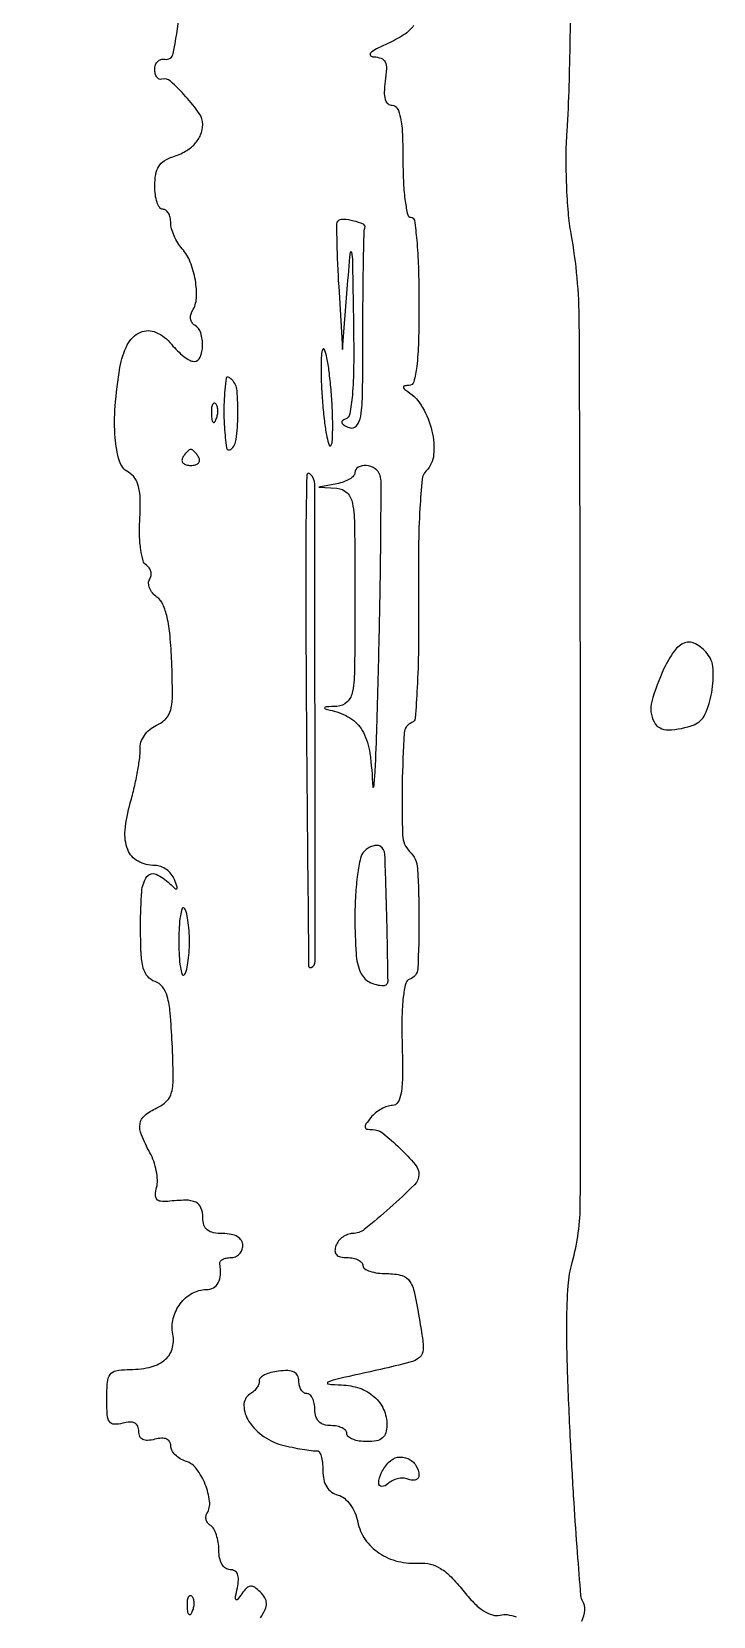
# Model space of a CAD drawing. Extents: x 0 to 5034, y 0 to 2560.
# Drawn here: x 458.6 to 543.8, y 1936.2 to 2134.2 of the extents above; entities that cross this region are included whole.
import ezdxf

# ---------------------------------------------------------------- set-up
doc = ezdxf.new("R2010")
doc.units = 0

msp = doc.modelspace()

# ---------------------------------------------------------------- linework, layer by layer
for points in [[(487.216486, 1935.975041, 0.033356), (487.783688, 1937.034453, 0.109207), (487.946263, 1937.807359, 0.133514), (487.754301, 1938.485928, 0.061139), (487.183319, 1939.216681, 0.043867), (486.486508, 1939.800887, 0.178636), (485.960437, 1939.938863, 0.17542), (485.464823, 1939.7029, 0.042021), (484.871613, 1938.991641, -0.014138), (484.323761, 1938.254945, -0.496915), (484.138342, 1938.258518, -0.207424), (484.073299, 1938.549205, -0.00671), (484.319634, 1939.75, 0.04046), (484.454343, 1940.74266, 0.11034), (484.338049, 1941.437696, 0.167688), (483.980562, 1941.847055, 0.130903), (483.40638, 1942, -0.157852), (482.847421, 1942.180976, -0.105856), (482.394038, 1942.683912, -0.08061), (482.098394, 1943.465022, -0.050282), (482, 1944.440983, 0.038227), (481.924934, 1945.421397, 0.041761), (481.701458, 1946.349436, 0.045839), (481.374386, 1947.099109, 0.129267), (480.983688, 1947.510081, -0.085777), (480.637053, 1947.817005, -0.093804), (480.426572, 1948.213631, -0.100331), (480.383704, 1948.63732, -0.114095), (480.514283, 1949.02311, 0.169927), (480.849378, 1950.54348, 0.065636), (480.306089, 1952.6642, 0.06524), (479.221971, 1954.592521, 0.15651), (477.900586, 1955.531553, -0.059789), (477.173859, 1955.862006, -0.062588), (476.558297, 1956.350908, -0.069737), (476.141042, 1956.916838, -0.124657), (476, 1957.473768, 0.135125), (475.85674, 1957.994191, 0.162964), (475.474235, 1958.323273, 0.113153), (474.846248, 1958.425924, 0.048152), (474, 1958.289749, -0.047845), (473.109023, 1958.145816, -0.132821), (472.492445, 1958.270515, -0.177688), (472.129788, 1958.655577, -0.101279), (472, 1959.289749, 0.101279), (471.870212, 1959.923921, 0.177688), (471.507555, 1960.308983, 0.132821), (470.890977, 1960.433682, 0.047845), (470, 1960.289749, -0.070855), (468.935629, 1960.167554, -0.247294), (468.352097, 1960.495515, -0.128259), (468.064168, 1961.36793, -0.015915), (468, 1963.383369, -0.019909), (468.082209, 1965.447131, -0.135164), (468.427357, 1966.397604, -0.192495), (469.147424, 1966.862638, -0.048311), (470.565741, 1967, 0.051307), (473.297314, 1967.281039, 0.114461), (475.18237, 1968.152373, 0.154188), (476.157151, 1969.565286, 0.122314), (476.258765, 1971.426688, -0.108718), (476.313458, 1973.400535, -0.099841), (477.18575, 1975.237599, -0.104085), (478.663613, 1976.53651, -0.129115), (480.428571, 1977, 0.124697), (481.32229, 1977.226409, 0.149879), (481.92778, 1977.842123, 0.110081), (482.198883, 1978.86039, 0.049422), (482.118421, 1980.25, -0.204797), (482.190576, 1980.535673, -0.105904), (482.475411, 1980.779687, -0.075993), (482.934422, 1980.944979, -0.048526), (483.5, 1981, 0.099038), (484.072457, 1981.114514, 0.097945), (484.559375, 1981.440625, 0.097945), (484.885486, 1981.927543, 0.099038), (485, 1982.5, 0.140575), (484.822179, 1983.11998, 0.118484), (484.333333, 1983.6, 0.088208), (483.543379, 1983.90137, 0.04716), (482.5, 1984, -0.044917), (481.317234, 1984.106468, -0.124434), (480.5625, 1984.45, -0.149477), (480.142566, 1985.064742, -0.07578), (480, 1986, 0.092424), (479.773009, 1987.217496, 0.194704), (479.126525, 1987.906947, 0.112865), (477.887016, 1988.168774, 0.02243), (475.610762, 1988.028708, -0.054336), (474.726983, 1988.030702, -0.199124), (474.246755, 1988.295505, -0.187099), (474.077185, 1988.836309, -0.047461), (474.227361, 1989.761428, 0.074105), (474.326275, 1990.675119, 0.03701), (474.193579, 1991.833167, 0.035719), (473.874253, 1993.036056, 0.043814), (473.402034, 1994.097875, -0.02892), (472.327602, 1996.332329, -0.13597), (472.158536, 1997.73323, -0.186449), (472.75243, 1998.773268, -0.064255), (474.25, 1999.701669, 0.08869), (475.480468, 2000.549878, 0.140455), (476.10281, 2001.659192, 0.062518), (476.306492, 2003.550085, 0.00724), (476.169582, 2007.82032, 0.009299), (475.924147, 2011.583542, 0.047093), (475.552488, 2013.651304, 0.096352), (474.956637, 2014.841755, 0.152999), (474.030693, 2015.490258, -0.143001), (473.113995, 2016.10591, -0.11144), (472.56431, 2017.179126, -0.053076), (472.290639, 2019.048934, -0.00982), (472.222222, 2022.532122, -0.017717), (472.371804, 2026.752277, -0.135284), (473.027369, 2028.606742, -0.360624), (474.157498, 2028.919332, -0.090079), (475.859246, 2027.75, 0.009992), (476.538647, 2027.10202, 0.377046), (476.734694, 2027.097977, 0.309425), (476.79283, 2027.307933, 0.008433), (476.452257, 2028.25, 0.080562), (476.065183, 2028.918977, 0.065763), (475.461625, 2029.485938, 0.066769), (474.742114, 2029.869224, 0.089268), (474.015456, 2030, -0.125173), (471.903715, 2030.537081, -0.176535), (470.630163, 2031.979724, -0.119033), (470.296082, 2034.406516, -0.043773), (470.945615, 2037.82742, 0.011922), (471.442992, 2039.76491, 0.011949), (471.847044, 2041.722476, 0.011845), (472.11792, 2043.445184, 0.045745), (472.162079, 2044.525688, -0.091274), (472.277491, 2045.398521, -0.072138), (472.698953, 2046.254487, -0.068563), (473.372004, 2046.993866, -0.068102), (474.22137, 2047.525688, 0.095748), (475.384994, 2048.346505, 0.133477), (475.993001, 2049.459039, 0.060597), (476.209385, 2051.353503, 0.007798), (476.115605, 2055.445329, 0.012571), (475.906376, 2058.727988, 0.033797), (475.542237, 2061.037815, 0.048874), (475.013685, 2062.624267, 0.130776), (474.271226, 2063.543625, -0.062526), (473.718304, 2064.065231, -0.076136), (473.354172, 2064.675924, -0.090064), (473.22831, 2065.278112, -0.146018), (473.363537, 2065.779198, 0.09927), (473.536038, 2066.243559, 0.097999), (473.517342, 2066.740779, 0.09789), (473.310592, 2067.193839, 0.098807), (472.94756, 2067.532409, -0.191149), (472.534912, 2068.087241, -0.029544), (472.253559, 2069.456422, -0.028963), (472.102698, 2071.212702, -0.020204), (472.12781, 2073.201755, 0.016165), (472.180091, 2075.727287, 0.056184), (471.978653, 2077.345032, 0.091975), (471.500249, 2078.417567, 0.1149), (470.696561, 2079.149937, -0.196749), (469.585694, 2080.54619, -0.050713), (469.053383, 2083.435662, -0.039823), (469.048498, 2087.383343, -0.021369), (469.637424, 2092.222736, -0.076208), (470.569878, 2095.075116, -0.171724), (472.192486, 2096.625346, -0.2146), (474.154994, 2096.624703, -0.117289), (476.098218, 2095.127033, 0.028362), (476.837653, 2094.312922, 0.032296), (477.634741, 2093.624816, 0.034145), (478.376799, 2093.139368, 0.128463), (478.910293, 2093, 0.303286), (479.677774, 2093.51269, 0.094442), (479.973802, 2094.939326, 0.081482), (479.737076, 2096.545497, 0.178946), (478.983688, 2097.510081, -0.115818), (478.65255, 2097.840415, -0.100835), (478.481959, 2098.300578, -0.093623), (478.498957, 2098.820559, -0.084608), (478.702834, 2099.319098, 0.127553), (479.197973, 2100.901374, 0.053787), (479.068032, 2103.141854, 0.052776), (478.440234, 2105.402721, 0.088182), (477.407533, 2107.078741, -0.04524), (476.868733, 2107.805874, -0.034662), (476.413463, 2108.684659, -0.035566), (476.101104, 2109.574474, -0.066723), (476, 2110.328741, 0.057913), (475.925714, 2110.967946, 0.077105), (475.70625, 2111.509068, 0.095919), (475.381457, 2111.871663, 0.163711), (475, 2112, -0.251476), (474.615926, 2112.206212, -0.064263), (474.29375, 2112.861455, -0.04984), (474.072805, 2113.809221, -0.03237), (474, 2114.932612, -0.042244), (474.120914, 2116.361191, -0.096652), (474.501667, 2117.367918, -0.111149), (475.191891, 2118.071693, -0.067912), (476.25, 2118.567394, 0.052287), (477.821469, 2119.244762, 0.078135), (478.993945, 2120.168727, 0.089441), (479.719242, 2121.302721, 0.094444), (479.984687, 2122.59699, 0.158868), (479.553735, 2123.984519, 0.029293), (477.858124, 2126.10371, 0.02634), (475.958449, 2128.000903, 0.256829), (474.891149, 2128.25, -0.175989), (474.552472, 2128.275416, -0.132807), (474.261775, 2128.514062, -0.096247), (474.065735, 2128.94442, -0.058953), (474, 2129.5, -0.08466), (474.094445, 2130.053794, -0.11187), (474.365768, 2130.485938, -0.124887), (474.770839, 2130.728114, -0.122736), (475.245168, 2130.75, 0.416944), (476.316564, 2131.470332, 0.017835), (477.082731, 2136.433512, 0.021134)], [(506.34047, 2134.976942, -0.09654), (505.148329, 2133.83126, -0.037658), (503.132099, 2132.735634, 0.013728), (501.688824, 2132.038563, 0.071013), (500.96892, 2131.525508, 0.419965), (500.964512, 2131.224298, 0.193008), (501.363499, 2131.051405, -0.083398), (502.270617, 2130.873192, -0.195947), (502.76787, 2130.41237, -0.121461), (502.937009, 2129.554548, -0.024672), (502.786692, 2128, 0.02709), (502.66262, 2126.648726, 0.081358), (502.77774, 2125.732303, 0.14566), (503.122179, 2125.202668, 0.178073), (503.673193, 2125, -0.282477), (504.298821, 2124.615901, -0.070682), (504.702614, 2123.431044, -0.037346), (504.935982, 2121.368448, -0.009502), (505, 2118, 0.01259), (505.069433, 2115.243014, 0.022889), (505.285714, 2113, 0.020168), (505.594567, 2111.323933, 0.350432), (506, 2111, -0.373418), (506.429243, 2110.627482, -0.011579), (506.72619, 2108.125, -0.016146), (506.934656, 2104.802535, -0.007593), (507, 2100.5, -0.005936), (506.93996, 2095.442864, -0.023648), (506.719874, 2092.349631, -0.03527), (506.358517, 2090.458769, -0.336727), (505.75, 2089.984687, 0.032898), (505.220212, 2089.943268, 0.317569), (505.065268, 2089.796358, 0.273864), (505.141647, 2089.578781, 0.027467), (505.600296, 2089.234687, -0.115789), (507.455605, 2087.249192, -0.073451), (508.618595, 2084.288794, -0.077762), (508.834572, 2081.314022, -0.177495), (507.901803, 2079.301803, 0.173431), (507.407797, 2078.257764, 0.009802), (507.121628, 2074.638455, 0.012105), (506.950439, 2069.762153, 0.005091), (506.94583, 2063.199812, -0.005276), (506.939249, 2057.064605, -0.010653), (506.780098, 2052.233395, -0.005361), (506.530458, 2048.395759, -0.29637), (506.112387, 2047.848009, 0.300732), (505.156142, 2046.574125, 0.010665), (504.909349, 2040.139269, 0.012855), (504.964767, 2033.772695, 0.189984), (505.838802, 2031.761198, -0.182891), (506.810448, 2029.606366, -0.015304), (507.004789, 2023.384726, -0.012609), (506.850231, 2017.101884, -0.309127), (505.84873, 2015.78291, 0.257702), (505.342911, 2015.234056, 0.030887), (505.039571, 2013.552136, 0.025761), (504.879491, 2011.099302, 0.010031), (504.901252, 2007.699577, -0.007309), (504.948319, 2003.725941, -0.038811), (504.773926, 2001.560382, -0.08964), (504.369323, 2000.404624, -0.270108), (503.674966, 2000, 0.084152), (503.03699, 1999.89186, 0.04384), (502.299288, 1999.559375, 0.041964), (501.581988, 1999.073952, 0.049854), (501, 1998.5, 0.018704), (500.382017, 1997.695998, 0.189378), (500.282166, 1997.294225, 0.325359), (500.501453, 1997.063434, 0.045491), (501.19722, 1997, -0.169666), (502.476777, 1996.552937, -0.024013), (504.60486, 1994.685419, -0.023652), (506.544565, 1992.624904, -0.178849), (507, 1991.392394, -0.200888), (506.462337, 1990.108185, -0.012439), (503.38385, 1987.223438, -0.01343), (500.175922, 1984.514932, -0.170197), (498.706989, 1984, 0.09053), (498.09321, 1983.887951, 0.066662), (497.483466, 1983.559375, 0.065356), (496.970034, 1983.073416, 0.079151), (496.638374, 1982.5, 0.086117), (496.507681, 1981.836898, 0.195231), (496.68592, 1981.367392, 0.155809), (497.183769, 1981.0868, 0.051069), (498.031385, 1981, -0.048824), (498.784754, 1980.926259, -0.068824), (499.421719, 1980.70625, -0.089007), (499.850649, 1980.381831, -0.188615), (500, 1980, 0.25398), (500.208619, 1979.615792, 0.063145), (500.875653, 1979.29375, 0.049134), (501.839008, 1979.072777, 0.031833), (502.980948, 1979, -0.061578), (504.889749, 1978.764027, -0.202789), (505.881604, 1978.016019, -0.084533), (506.504358, 1976.340353, -0.005949), (507.379789, 1971.39668, -0.043158), (507.527946, 1969.478966, -0.218922), (507.082657, 1968.533606, -0.112744), (505.870445, 1967.910181, -0.008221), (502.195664, 1967.034122, 0.001392), (496.960231, 1965.861344, 0.039601), (495.637341, 1965.44877, 0.774669), (495.668998, 1965.204508, 0.023937), (497.321429, 1965.078947, -0.075133), (499.598072, 1964.669468, -0.099007), (501.418734, 1963.614142, -0.107999), (502.586395, 1962.022543, -0.104827), (503, 1960.071429, -0.069993), (502.861872, 1959.089535, -0.150971), (502.448276, 1958.457143, -0.128843), (501.697532, 1958.107691, -0.044873), (500.5, 1958, -0.038131), (499.542644, 1958.073116, -0.057076), (498.734375, 1958.29375, -0.074992), (498.182831, 1958.617064, -0.226478), (498, 1959, 0.191087), (497.848523, 1959.381882, 0.088204), (497.4125, 1959.70625, 0.068025), (496.765418, 1959.926307, 0.048028), (496, 1960, -0.072254), (495.126841, 1960.126841, -0.124864), (494.5, 1960.5, -0.124864), (494.126841, 1961.126841, -0.072254), (494, 1962, 0.048028), (493.926307, 1962.765418, 0.068025), (493.70625, 1963.4125, 0.088204), (493.381882, 1963.848523, 0.191087), (493, 1964, -0.154309), (492.618617, 1964.120573, -0.097864), (492.29375, 1964.460137, -0.08032), (492.074527, 1964.967466, -0.061975), (492, 1965.566422, 0.117387), (491.8382, 1966.246099, 0.162577), (491.396541, 1966.683939, 0.108923), (490.625351, 1966.874078, 0.037295), (489.468911, 1966.816422, 0.033368), (488.507857, 1966.630517, 0.051288), (487.715551, 1966.332041, 0.066674), (487.18929, 1965.975158, 0.24794), (487.054321, 1965.611803, -0.125986), (487.006281, 1965.21417, -0.058742), (486.761023, 1964.752396, -0.052805), (486.372671, 1964.301575, -0.050196), (485.892266, 1963.933417, 0.268696), (485.129147, 1962.510366, 0.139384), (485.764233, 1960.526015, 0.096636), (487.659767, 1958.607608, 0.09281), (490.163748, 1957.508469, 0.008056), (491.496158, 1957.22109, 0.010105), (492.740288, 1956.999695, 0.008473), (493.785283, 1956.853549, 0.07477), (494.25, 1956.866219, -0.309056), (494.5382, 1956.736489, -0.063182), (494.779688, 1956.198826, -0.046564), (494.945882, 1955.390939, -0.027463), (495, 1954.40638, 0.051737), (495.119775, 1953.25195, 0.085966), (495.480149, 1952.345155, 0.099529), (496.077553, 1951.701556, 0.092367), (496.892715, 1951.317805, -0.107059), (497.681297, 1950.918141, -0.06371), (498.410539, 1950.15266, -0.057338), (498.995421, 1949.129625, -0.0519), (499.356838, 1947.965809, 0.103102), (500.285068, 1945.787812, 0.093761), (502.031945, 1944.075289, 0.087937), (504.390042, 1943.041769, 0.077531), (507.068528, 1942.819227, -0.08085), (508.427197, 1942.697312, -0.077196), (509.700905, 1942.151382, -0.059063), (511.007985, 1941.100859, -0.025684), (512.48708, 1939.429503, 0.024469), (513.859903, 1937.870618, 0.053543), (515.082503, 1936.855654, 0.075048), (516.176975, 1936.345646, 0.136343), (517.156664, 1936.330718, -0.101097), (518.027056, 1936.377999, -0.044501), (519.1535, 1936.106889, -0.041613)], [(527.34722, 1935.57529, 0.087195), (527.729289, 1936.939845, 0.164621), (527.47463, 1938.041049, -0.11855), (527.240451, 1938.753486, -0.001176), (526.813025, 1944.137335, -0.003775), (526.380804, 1950.362273, -0.002429), (525.969221, 1957.58591, -0.003873), (525.567684, 1966.641357, -0.01097), (525.475166, 1972.965226, -0.014877), (525.642864, 1977.488002, -0.050919), (526.135887, 1980.385103, 0.06727), (527.160027, 1987.87048, 0.000631), (527.180923, 2043.559134, 0.000931), (527.031608, 2097.896286, 0.043378), (526.022007, 2108.922245, -0.023173), (525.670844, 2111.573691, -0.011244), (525.456054, 2114.986599, -0.011126), (525.391372, 2118.557081, -0.01574), (525.504575, 2121.734261, 0.010027), (525.776954, 2127.520449, 0.003583), (525.940739, 2135.783556, 0.003534)], [(455.535168, 2083, -0.000304), (456.073037, 2065.218341, -0.003189)]]:
    msp.add_lwpolyline(points, format="xyb")
for points in [[(496.818177, 2110.48929, 0.203536), (496.699355, 2110.200919, 0.002098), (496.732745, 2107.96537, 0.006315), (496.815369, 2105.364767, 0.004008), (496.974145, 2102.33778), (497.448291, 2094.5), (498.043987, 2102, -0.00188), (498.430064, 2106.639778, -0.872971), (498.577829, 2106.646973, -0.041705), (498.69409, 2105.496762, -0.000483), (498.819842, 2097.833333, -0.005664), (498.842382, 2092.353712, -0.019267), (498.679124, 2088.787184, -0.022612), (498.372082, 2086.42926, -0.275235), (497.800562, 2085.766854, 0.096544), (497.424922, 2085.55464, 0.339111), (497.370612, 2085.300063, 0.160643), (497.642556, 2085.015238, 0.0309), (498.300562, 2084.714905, 0.322929), (499.198586, 2084.952173, 0.137082), (499.729001, 2086.155053, 0.032807), (499.956656, 2089.0962, 0.002915), (500, 2096.531385, -0.001873), (500.018075, 2101.357593, -0.002889), (500.073438, 2105.529654, -0.000928), (500.148905, 2109.139489, -0.085715), (500.25, 2109.654671, 0.398568), (500.053662, 2110.127252, 0.045012), (498.849512, 2110.537727, 0.04242), (497.509713, 2110.745399, 0.215064)], [(494.98527, 2094.5, 0.109706), (494.807229, 2093.822071, 0.009572), (494.772943, 2092.03125, 0.012207), (494.825694, 2089.870966, 0.009188), (494.98527, 2087.5, 0.009323), (495.219069, 2085.264875, 0.020049), (495.5, 2083.55625, 0.030929), (495.781823, 2082.517341, 0.662158), (496.01473, 2082.5, 0.109706), (496.192771, 2083.177929, 0.009572), (496.227057, 2084.96875, 0.012207), (496.174306, 2087.129034, 0.009188), (496.01473, 2089.5, 0.009323), (495.780931, 2091.735125, 0.020049), (495.5, 2093.44375, 0.030929), (495.218177, 2094.482659, 0.662158)], [(482.936185, 2090.916667, 0.029028), (482.654429, 2087.926068, 0.024762), (482.697565, 2084.758524, 0.022507), (482.975703, 2082.196478, 0.582765), (483.5, 2081.997721, 0.192396), (484.17182, 2083.234226, 0.025095), (484.377629, 2086.284253, 0.025667), (484.273207, 2089.342981, 0.176796), (483.64939, 2090.683944, 0.0356), (483.395491, 2090.904051, 0.082096), (483.172012, 2091.020179, 0.170559), (483.017284, 2091.016704, 0.27098)], [(481.078947, 2086.416667, 0.018894), (481.137993, 2085.670344, 0.168741), (481.279315, 2085.37858, 0.470617), (481.461564, 2085.395823, 0.054073), (481.683114, 2085.8125, 0.051402), (481.839148, 2086.359369, 0.05415), (481.876576, 2086.916927, 0.060344), (481.797407, 2087.402231, 0.126455), (481.604167, 2087.729167, 0.296942), (481.385309, 2087.77538, 0.208169), (481.200665, 2087.592839, 0.077125), (481.089945, 2087.112848, 0.028489)], [(477.5, 2081, 0.146489), (477.397987, 2080.620597, 0.191582), (477.538811, 2080.29375, 0.134005), (477.925364, 2080.072951, 0.063222), (478.5, 2080, 0.063222), (479.074636, 2080.072951, 0.134005), (479.461189, 2080.29375, 0.191582), (479.602013, 2080.620597, 0.146489), (479.5, 2081, 0.025622), (479.235369, 2081.382847, 0.032351), (478.951311, 2081.70625, 0.033983), (478.686704, 2081.937141, 0.163822), (478.5, 2082, 0.163822), (478.313296, 2081.937141, 0.033983), (478.048689, 2081.70625, 0.032351), (477.764631, 2081.382847, 0.025622)], [(499, 2079.069551, -0.197067), (498.840956, 2078.681695, -0.061974), (498.339063, 2078.285119, -0.051079), (497.611317, 2077.939971, -0.037644), (496.75, 2077.705733), (494.5, 2077.272364), (496.75, 2077.136182, -0.182084), (498.028473, 2076.564219, -0.157886), (498.705811, 2075.252675, -0.038581), (498.959024, 2072.329444, -0.00232), (499, 2063.5, -0.002311), (498.959165, 2054.664892, -0.03865), (498.706185, 2051.747741, -0.159294), (498.028283, 2050.444659, -0.182913), (496.75, 2049.883999, 0.002806), (495.389726, 2049.806212, 0.261357), (495.229215, 2049.702418, 0.480043), (495.283041, 2049.578438, 0.004115), (496.429279, 2049.276149, -0.089637), (498.633537, 2048.269444, -0.12427), (500.05386, 2046.637935, -0.084087), (500.865868, 2044.024584, -0.024658), (501.2205, 2039.821429, 0.923069), (501.358107, 2039.815218, 0.019319), (501.531768, 2041.81942, 0.004379), (501.751647, 2047.448356, 0.001555), (501.9705, 2055.5, 0.001642), (502.147616, 2064.022152, 0.002519), (502.239594, 2071.404687, 0.000843), (502.27617, 2077.784622, 0.070675), (502.143011, 2078.75, 0.179817), (501.53509, 2079.576781, 0.120484), (500.41736, 2079.973591, 0.152152), (499.413946, 2079.769494, 0.27357)], [(492.984848, 2078.666667, 0.006423), (492.853998, 2065.420029, 0.001454), (492.986158, 2042.931156, 0.000079), (493.214048, 2017.452876, 0.535166), (493.524429, 2017.25, 0.300365), (494.032824, 2018.020292, 0.000158), (494.017197, 2047.906555, 0.000205), (493.9801, 2077.63867, 0.198482), (493.472801, 2078.860533, 0.080325), (493.290844, 2078.991838, 0.213919), (493.134434, 2078.998615, 0.214897), (493.02582, 2078.886437, 0.080972)], [(537.613941, 2054.598871, 0.043909), (536.08485, 2050.477906, 0.192894), (536.373178, 2047.949905, 0.28577), (538.150755, 2046.933496, 0.082468), (541.391013, 2047.596551, 0.199783), (542.732034, 2048.873125, 0.059585), (543.575047, 2051.631433, 0.059081), (543.751051, 2054.583198, 0.159906), (542.990903, 2056.510962, 0.091525), (541.567122, 2057.699356, 0.216974), (540.222393, 2057.814832, 0.154401), (538.919318, 2056.828241, 0.043353)], [(500.160081, 2031.760081, 0.143327), (499.692985, 2030.906453, 0.019495), (499.330639, 2028.88053, 0.020488), (499.081773, 2026.323681, 0.014015), (499, 2023.406989, 0.01605), (499.141802, 2018.990739, 0.084843), (499.700081, 2016.643195, 0.171515), (500.800506, 2015.444024, 0.122758), (502.581787, 2015, 0.418329), (503.138433, 2015.564512, 0.002549), (502.986431, 2023.508898, 0.002994), (502.748224, 2031.389659, 0.250293), (502.160081, 2032.401064, 0.143237), (501.752646, 2032.513402, 0.073795), (501.226115, 2032.426904, 0.063669), (500.666199, 2032.165141, 0.055286)], [(477, 2020.5, 0.012981), (477.046974, 2018.690899, 0.02669), (477.195833, 2017.282292, 0.038836), (477.409454, 2016.395117, 0.560104), (477.666667, 2016.333333, 0.136573), (477.926248, 2016.79315, 0.020956), (478.1375, 2017.832292, 0.0221), (478.284512, 2019.111044, 0.017569), (478.333333, 2020.5, 0.017569), (478.284512, 2021.888956, 0.0221), (478.1375, 2023.167708, 0.020956), (477.926248, 2024.20685, 0.136573), (477.666667, 2024.666667, 0.560104), (477.409454, 2024.604883, 0.038836), (477.195833, 2023.717708, 0.02669), (477.046974, 2022.309101, 0.012981)], [(507, 1953.770566, -0.164249), (506.888261, 1953.439591, -0.151205), (506.59517, 1953.23058, -0.109291), (506.149247, 1953.185106, -0.062661), (505.621855, 1953.314866, 0.087391), (505.011333, 1953.433592, 0.062739), (504.318995, 1953.358817, 0.061633), (503.653563, 1953.111373, 0.07672), (503.121855, 1952.721855, -0.197902), (502.363194, 1952.405879, -0.42922), (501.971376, 1952.814996, -0.108706), (502.324792, 1954.124322, -0.066094), (503.25, 1955.44192, -0.163969), (504.339445, 1956.039294, -0.150057), (505.613097, 1955.883939, -0.143088), (506.622893, 1955.027315, -0.1468)], [(478.683114, 1936.8125, -0.054073), (478.461564, 1936.395823, -0.470617), (478.279315, 1936.37858, -0.168741), (478.137993, 1936.670344, -0.018894), (478.078947, 1937.416667, -0.028489), (478.089945, 1938.112848, -0.077125), (478.200665, 1938.592839, -0.208169), (478.385309, 1938.77538, -0.296942), (478.604167, 1938.729167, -0.126455), (478.797407, 1938.402231, -0.060344), (478.876576, 1937.916927, -0.05415), (478.839148, 1937.359369, -0.051402)]]:
    msp.add_lwpolyline(points, format="xyb", close=True)

doc.saveas('drawing.dxf')
